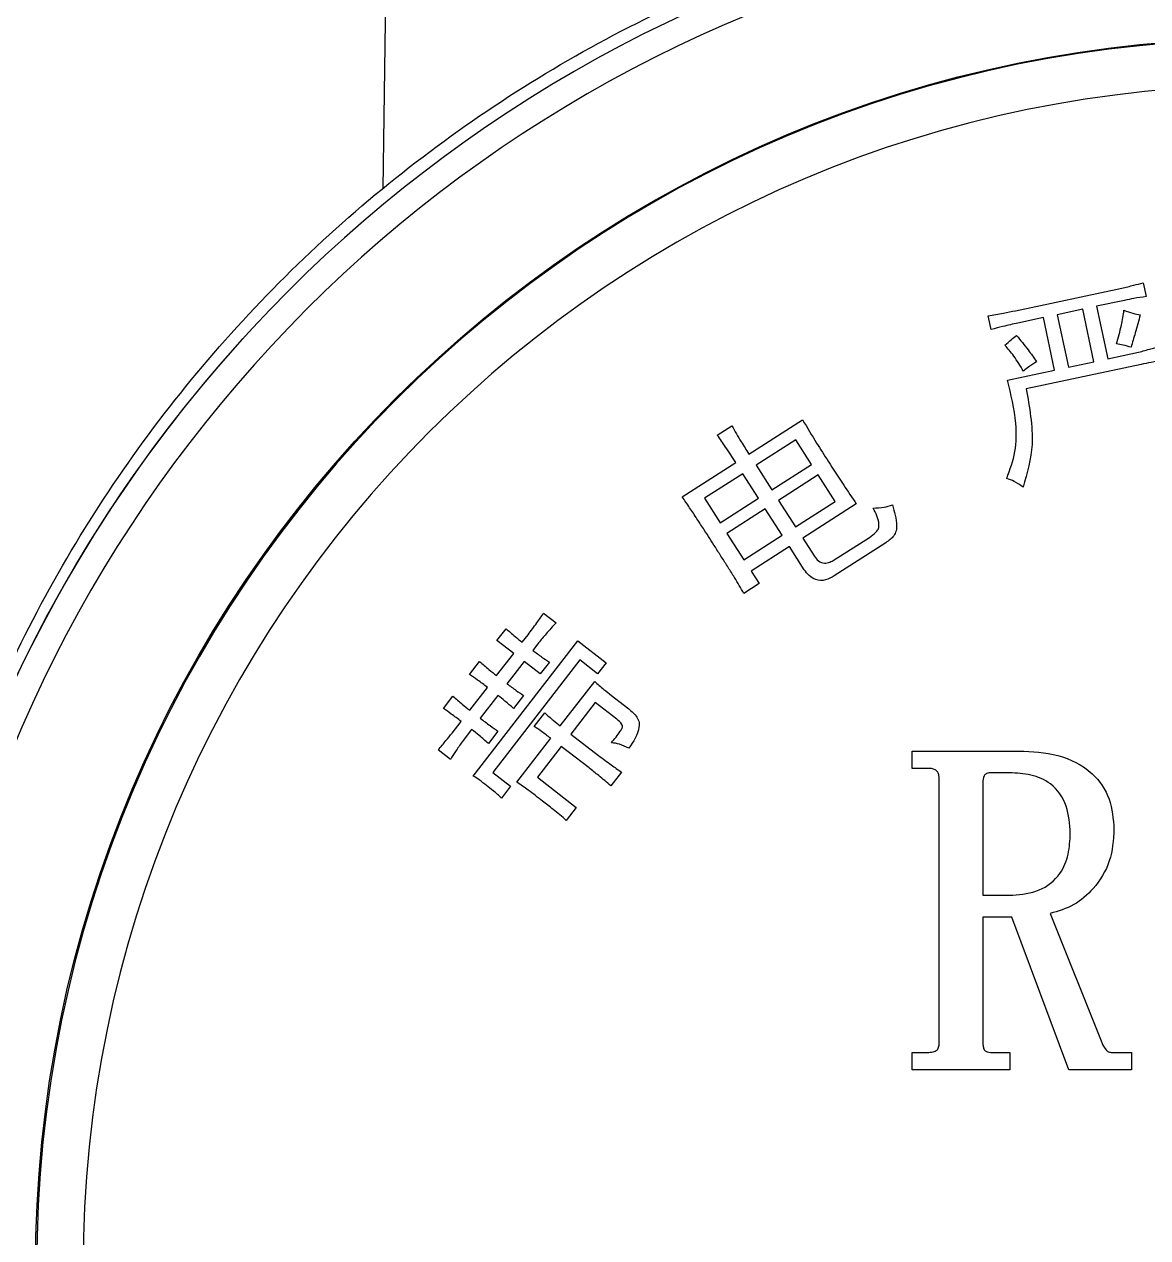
# Model space of a CAD drawing. Header units: millimetres. Extents: x 2104 to 4053, y 855 to 2233.
# Drawn here: x 3389.1 to 3454.1, y 2035.4 to 2105.7 of the extents above; entities that cross this region are included whole.
import ezdxf

# ---------------------------------------------------------------- set-up
doc = ezdxf.new("R2010")
doc.units = ezdxf.units.MM

msp = doc.modelspace()

# ---------------------------------------------------------------- linework, layer by layer
at = {"color": 7, "linetype": 'Continuous', "lineweight": 25}
for p, q in [((3410.183, 2120.935), (3409.828, 2096.188)), ((3446.454, 2089.116), (3452.613, 2090.427)), ((3453.854, 2090.735), (3454.024, 2089.932)), ((3452.766, 2089.713), (3451.16, 2089.371)), ((3450.356, 2089.199), (3448.882, 2088.886)), ((3448.882, 2088.886), (3449.528, 2085.851)), ((3451.001, 2086.164), (3450.356, 2089.199)), ((3451.16, 2089.371), (3451.805, 2086.336)), ((3445.053, 2088.025), (3444.882, 2088.828)), ((3448.079, 2088.716), (3446.607, 2088.402)), ((3448.724, 2085.681), (3448.079, 2088.716)), ((3401.723, 2087.5), (3401.705, 2087.48)), ((3400.834, 2086.506), (3400.839, 2086.512)), ((3449.528, 2085.851), (3451.001, 2086.164)), ((3451.805, 2086.336), (3453.59, 2086.715)), ((3446.002, 2085.103), (3448.724, 2085.681)), ((3453.741, 2086.001), (3447.09, 2084.588)), ((3431.028, 2080.818), (3434.132, 2082.802)), ((3429.198, 2081.912), (3430.04, 2082.45)), ((3433.745, 2081.636), (3431.446, 2080.166)), ((3434.651, 2080.218), (3433.745, 2081.636)), ((3427.16, 2078.344), (3430.262, 2080.328)), ((3431.446, 2080.166), (3432.352, 2078.748)), ((3432.352, 2078.748), (3434.651, 2080.218)), ((3430.68, 2079.676), (3428.458, 2078.254)), ((3431.586, 2078.258), (3430.68, 2079.676)), ((3435.043, 2079.605), (3432.745, 2078.135)), ((3436.024, 2078.072), (3435.043, 2079.605)), ((3428.458, 2078.254), (3429.364, 2076.836)), ((3429.364, 2076.836), (3431.586, 2078.258)), ((3431.978, 2077.645), (3429.757, 2076.223)), ((3432.958, 2076.112), (3431.978, 2077.645)), ((3432.745, 2078.135), (3433.725, 2076.602)), ((3433.725, 2076.602), (3436.024, 2078.072)), ((3437.246, 2077.934), (3434.142, 2075.95)), ((3429.757, 2076.223), (3430.737, 2074.691)), ((3430.737, 2074.691), (3432.958, 2076.112)), ((3434.142, 2075.95), (3434.803, 2074.916)), ((3438.956, 2075.683), (3435.966, 2073.771)), ((3435.973, 2074.694), (3438.003, 2075.991)), ((3433.376, 2075.46), (3431.155, 2074.039)), ((3434.233, 2074.12), (3433.376, 2075.46)), ((3431.155, 2074.039), (3431.619, 2073.311)), ((3431.619, 2073.311), (3430.739, 2072.749)), ((3419.142, 2071.594), (3419.858, 2071.042)), ((3416.44, 2070.025), (3416.966, 2070.703)), ((3415.061, 2062.173), (3421.117, 2070.009)), ((3417.407, 2069.277), (3416.44, 2070.025)), ((3417.906, 2069.92), (3418.237, 2070.35)), ((3421.117, 2070.009), (3422.763, 2068.736)), ((3416.412, 2067.988), (3417.407, 2069.277)), ((3418.845, 2069.88), (3418.514, 2069.45)), ((3414.855, 2068.047), (3415.437, 2068.798)), ((3421.229, 2068.896), (3416.194, 2062.382)), ((3418.015, 2068.807), (3417.02, 2067.518)), ((3418.946, 2068.088), (3418.015, 2068.807)), ((3419.472, 2068.766), (3418.946, 2068.088)), ((3422.266, 2068.093), (3421.229, 2068.896)), ((3422.763, 2068.736), (3422.266, 2068.093)), ((3414.862, 2065.984), (3415.886, 2067.308)), ((3420.105, 2065.075), (3422.098, 2067.652)), ((3413.335, 2066.078), (3413.887, 2066.794)), ((3416.494, 2066.838), (3415.47, 2065.514)), ((3417.978, 2066.835), (3417.397, 2066.084)), ((3422.125, 2066.43), (3420.713, 2064.605)), ((3423.378, 2065.462), (3422.125, 2066.43)), ((3423.071, 2066.841), (3424.002, 2066.122)), ((3418.594, 2065.043), (3419.204, 2065.831)), ((3413.838, 2064.659), (3414.364, 2065.339)), ((3414.972, 2064.869), (3414.419, 2064.153)), ((3416.499, 2064.775), (3415.947, 2064.059)), ((3417.589, 2061.819), (3419.551, 2064.359)), ((3420.713, 2064.605), (3422.325, 2063.358)), ((3413.744, 2063.131), (3413.028, 2063.684)), ((3420.159, 2063.889), (3418.778, 2062.1)), ((3421.771, 2062.643), (3420.159, 2063.889)), ((3440.472, 2063.622), (3446.666, 2063.622)), ((3440.472, 2062.61), (3440.472, 2063.622)), ((3416.194, 2062.382), (3417.232, 2061.578)), ((3423.642, 2062.4), (3423.032, 2061.612)), ((3441.353, 2062.61), (3440.472, 2062.61)), ((3446.109, 2062.357), (3444.986, 2062.357)), ((3417.232, 2061.578), (3416.706, 2060.9)), ((3418.778, 2062.1), (3421.033, 2060.357)), ((3442.045, 2046.766), (3442.045, 2062.009)), ((3444.575, 2061.78), (3444.575, 2055.273)), ((3421.033, 2060.357), (3420.452, 2059.606)), ((3444.575, 2055.273), (3446.314, 2055.273)), ((3446.251, 2054.008), (3444.575, 2054.008)), ((3444.575, 2054.008), (3444.575, 2046.747)), ((3449.56, 2045.154), (3446.251, 2054.008)), ((3448.472, 2054.21), (3451.453, 2046.743)), ((3440.472, 2045.154), (3440.472, 2046.166)), ((3440.472, 2046.166), (3441.353, 2046.166)), ((3445.01, 2046.166), (3446.144, 2046.166)), ((3446.144, 2046.166), (3446.144, 2045.154)), ((3452.042, 2046.166), (3453.176, 2046.166)), ((3453.176, 2046.166), (3453.176, 2045.154)), ((3446.144, 2045.154), (3440.472, 2045.154)), ((3453.176, 2045.154), (3449.56, 2045.154))]:
    msp.add_line(p, q, dxfattribs=at)
at = {"color": 7, "linetype": 'Continuous', "lineweight": 25, "flags": 128}
msp.add_lwpolyline([(3401.705, 2087.48), (3401.69, 2087.463), (3400.839, 2086.512)], dxfattribs=at)
at = {"color": 7, "linetype": 'Continuous', "lineweight": 25}
msp.add_circle((3460.92, 2033.689), 71.202, dxfattribs=at)
for centre, radius, start, end in [((3460.918, 2033.686), 80, 100.30599, 169.69399), ((3460.92, 2033.689), 78.5, 100.30599, 169.69399), ((3460.923, 2033.691), 71.137, 270.00008, 179.99995), ((3460.928, 2033.696), 68.457, 90.00009, 359.99993), ((3460.895, 2033.661), 80, 138.65643, 169.69399)]:
    msp.add_arc(centre, radius, start, end, dxfattribs=at)
msp.add_open_spline([(3381.807, 2048.401), (3382.358, 2051.036), (3383.459, 2056.307), (3386.109, 2063.952), (3389.46, 2071.305), (3393.549, 2078.279), (3398.317, 2084.808), (3403.719, 2090.822), (3409.699, 2096.261), (3416.197, 2101.07), (3423.145, 2105.203), (3430.477, 2108.6), (3438.105, 2111.299), (3443.369, 2112.433), (3446.001, 2113)], degree=3, dxfattribs=at)
for points, knots in [([(3452.613, 2090.427), (3452.846, 2090.479), (3453.262, 2090.572), (3453.673, 2090.685), (3453.854, 2090.735)], [0, 0, 0, 0, 0.5599983, 1, 1, 1, 1]), ([(3454.024, 2089.932), (3453.788, 2089.898), (3453.367, 2089.838), (3452.95, 2089.751), (3452.766, 2089.713)], [0, 0, 0, 0, 0.559976, 1, 1, 1, 1]), ([(3444.882, 2088.828), (3445.177, 2088.876), (3445.703, 2088.961), (3446.224, 2089.069), (3446.454, 2089.116)], [0, 0, 0, 0, 0.559989, 1, 1, 1, 1]), ([(3452.32, 2087.191), (3452.418, 2087.553), (3452.593, 2088.198), (3452.698, 2088.858), (3452.744, 2089.148)], [0, 0, 0, 0, 0.560024, 1, 1, 1, 1]), ([(3452.744, 2089.148), (3452.915, 2089.08), (3453.221, 2088.959), (3453.545, 2088.906), (3453.688, 2088.882)], [0, 0, 0, 0, 0.560084, 1, 1, 1, 1]), ([(3453.688, 2088.882), (3453.59, 2088.53), (3453.415, 2087.9), (3453.236, 2087.272), (3453.157, 2086.996)], [0, 0, 0, 0, 0.559985, 1, 1, 1, 1]), ([(3446.607, 2088.402), (3446.316, 2088.337), (3445.795, 2088.221), (3445.279, 2088.085), (3445.053, 2088.025)], [0, 0, 0, 0, 0.559993, 1, 1, 1, 1]), ([(3445.853, 2087.122), (3445.976, 2087.23), (3446.196, 2087.422), (3446.424, 2087.604), (3446.525, 2087.685)], [0, 0, 0, 0, 0.559968, 1, 1, 1, 1]), ([(3446.525, 2087.685), (3446.753, 2087.408), (3447.16, 2086.914), (3447.527, 2086.39), (3447.688, 2086.159)], [0, 0, 0, 0, 0.560049, 1, 1, 1, 1]), ([(3446.917, 2085.622), (3446.74, 2085.917), (3446.423, 2086.444), (3446.027, 2086.915), (3445.853, 2087.122)], [0, 0, 0, 0, 0.559895, 1, 1, 1, 1]), ([(3453.157, 2086.996), (3453.004, 2087.045), (3452.729, 2087.131), (3452.445, 2087.173), (3452.32, 2087.191)], [0, 0, 0, 0, 0.559787, 1, 1, 1, 1]), ([(3453.59, 2086.715), (3453.829, 2086.779), (3454.255, 2086.894), (3454.677, 2087.022), (3454.863, 2087.078)], [0, 0, 0, 0, 0.560014, 1, 1, 1, 1]), ([(3447.688, 2086.159), (3447.538, 2086.067), (3447.27, 2085.904), (3447.025, 2085.708), (3446.917, 2085.622)], [0, 0, 0, 0, 0.560212, 1, 1, 1, 1]), ([(3455.043, 2086.23), (3454.799, 2086.195), (3454.362, 2086.132), (3453.931, 2086.041), (3453.741, 2086.001)], [0, 0, 0, 0, 0.559909, 1, 1, 1, 1]), ([(3445.954, 2079.4), (3446.143, 2079.913), (3446.521, 2080.938), (3446.53, 2082.911), (3446.203, 2084.271), (3446.002, 2085.103)], [0, 0, 0, 0, 0.279999, 0.559617, 1, 1, 1, 1]), ([(3447.09, 2084.588), (3447.182, 2084.057), (3447.365, 2082.997), (3447.522, 2081.062), (3447.135, 2079.721), (3446.898, 2078.902)], [0, 0, 0, 0, 0.280556, 0.560904, 1, 1, 1, 1]), ([(3434.132, 2082.802), (3434.402, 2082.349), (3434.884, 2081.542), (3435.391, 2080.75), (3435.614, 2080.402)], [0, 0, 0, 0, 0.559978, 1, 1, 1, 1]), ([(3430.262, 2080.328), (3430.07, 2080.628), (3429.726, 2081.164), (3429.359, 2081.684), (3429.198, 2081.912)], [0, 0, 0, 0, 0.560016, 1, 1, 1, 1]), ([(3430.04, 2082.45), (3430.217, 2082.141), (3430.535, 2081.589), (3430.877, 2081.053), (3431.028, 2080.818)], [0, 0, 0, 0, 0.559963, 1, 1, 1, 1]), ([(3435.614, 2080.402), (3435.912, 2079.937), (3436.444, 2079.106), (3437.001, 2078.292), (3437.246, 2077.934)], [0, 0, 0, 0, 0.560011, 1, 1, 1, 1]), ([(3446.898, 2078.902), (3446.734, 2079.019), (3446.442, 2079.229), (3446.103, 2079.348), (3445.954, 2079.4)], [0, 0, 0, 0, 0.560728, 1, 1, 1, 1]), ([(3429.085, 2075.416), (3428.871, 2075.751), (3428.518, 2076.302), (3428.021, 2077.065), (3427.599, 2077.71), (3427.306, 2078.132), (3427.16, 2078.344)], [0, 0, 0, 0, 0.340004, 0.560006, 0.780008, 1, 1, 1, 1]), ([(3438.003, 2075.991), (3438.138, 2076.086), (3438.342, 2076.228), (3438.555, 2076.498), (3438.574, 2077.016), (3438.374, 2077.389), (3438.213, 2077.688)], [0, 0, 0, 0, 0.250378, 0.375384, 0.499124, 1, 1, 1, 1]), ([(3438.213, 2077.688), (3438.428, 2077.694), (3438.813, 2077.703), (3439.179, 2077.82), (3439.34, 2077.872)], [0, 0, 0, 0, 0.55983, 1, 1, 1, 1]), ([(3439.34, 2077.872), (3439.452, 2077.476), (3439.592, 2076.98), (3439.571, 2076.358), (3439.376, 2075.984), (3439.124, 2075.803), (3438.956, 2075.683)], [0, 0, 0, 0, 0.500786, 0.625786, 0.750524, 1, 1, 1, 1]), ([(3430.739, 2072.749), (3430.559, 2073.055), (3430.262, 2073.561), (3429.827, 2074.251), (3429.456, 2074.834), (3429.209, 2075.222), (3429.085, 2075.416)], [0, 0, 0, 0, 0.339955, 0.559969, 0.779985, 1, 1, 1, 1]), ([(3434.803, 2074.916), (3434.878, 2074.812), (3435.029, 2074.604), (3435.385, 2074.476), (3435.714, 2074.542), (3435.887, 2074.643), (3435.973, 2074.694)], [0, 0, 0, 0, 0.280433, 0.558464, 0.778886, 1, 1, 1, 1]), ([(3435.966, 2073.771), (3435.803, 2073.671), (3435.479, 2073.472), (3434.917, 2073.487), (3434.504, 2073.764), (3434.324, 2074.001), (3434.233, 2074.12)], [0, 0, 0, 0, 0.280758, 0.558556, 0.778818, 1, 1, 1, 1]), ([(3418.237, 2070.35), (3418.409, 2070.58), (3418.715, 2070.992), (3419.011, 2071.41), (3419.142, 2071.594)], [0, 0, 0, 0, 0.559993, 1, 1, 1, 1]), ([(3416.966, 2070.703), (3417.137, 2070.552), (3417.443, 2070.283), (3417.764, 2070.031), (3417.906, 2069.92)], [0, 0, 0, 0, 0.559975, 1, 1, 1, 1]), ([(3419.858, 2071.042), (3419.663, 2070.83), (3419.316, 2070.451), (3418.989, 2070.054), (3418.845, 2069.88)], [0, 0, 0, 0, 0.560036, 1, 1, 1, 1]), ([(3418.514, 2069.45), (3418.689, 2069.318), (3419.002, 2069.081), (3419.328, 2068.862), (3419.472, 2068.766)], [0, 0, 0, 0, 0.56, 1, 1, 1, 1]), ([(3415.437, 2068.798), (3415.615, 2068.643), (3415.933, 2068.365), (3416.266, 2068.103), (3416.412, 2067.988)], [0, 0, 0, 0, 0.560005, 1, 1, 1, 1]), ([(3415.886, 2067.308), (3415.697, 2067.451), (3415.36, 2067.706), (3415.01, 2067.943), (3414.855, 2068.047)], [0, 0, 0, 0, 0.559985, 1, 1, 1, 1]), ([(3417.02, 2067.518), (3417.196, 2067.387), (3417.51, 2067.151), (3417.835, 2066.932), (3417.978, 2066.835)], [0, 0, 0, 0, 0.5599826, 1, 1, 1, 1]), ([(3422.098, 2067.652), (3422.275, 2067.496), (3422.593, 2067.217), (3422.925, 2066.956), (3423.071, 2066.841)], [0, 0, 0, 0, 0.559981, 1, 1, 1, 1]), ([(3413.887, 2066.794), (3414.065, 2066.639), (3414.384, 2066.361), (3414.716, 2066.099), (3414.862, 2065.984)], [0, 0, 0, 0, 0.5600053, 1, 1, 1, 1]), ([(3417.397, 2066.084), (3417.232, 2066.229), (3416.939, 2066.489), (3416.63, 2066.732), (3416.494, 2066.838)], [0, 0, 0, 0, 0.559993, 1, 1, 1, 1]), ([(3414.364, 2065.339), (3414.175, 2065.483), (3413.839, 2065.739), (3413.489, 2065.975), (3413.335, 2066.078)], [0, 0, 0, 0, 0.560019, 1, 1, 1, 1]), ([(3419.204, 2065.831), (3419.368, 2065.685), (3419.661, 2065.424), (3419.97, 2065.181), (3420.105, 2065.075)], [0, 0, 0, 0, 0.559976, 1, 1, 1, 1]), ([(3424.002, 2066.122), (3424.177, 2065.976), (3424.439, 2065.757), (3424.681, 2065.355), (3424.662, 2064.65), (3424.337, 2064.166), (3424.077, 2063.778)], [0, 0, 0, 0, 0.250443, 0.375539, 0.499787, 1, 1, 1, 1]), ([(3415.47, 2065.514), (3415.659, 2065.372), (3415.996, 2065.117), (3416.345, 2064.879), (3416.499, 2064.775)], [0, 0, 0, 0, 0.559983, 1, 1, 1, 1]), ([(3419.551, 2064.359), (3419.376, 2064.491), (3419.063, 2064.728), (3418.738, 2064.946), (3418.594, 2065.043)], [0, 0, 0, 0, 0.55998, 1, 1, 1, 1]), ([(3423.068, 2064.101), (3423.249, 2064.319), (3423.475, 2064.59), (3423.675, 2064.919), (3423.717, 2065.06), (3423.622, 2065.259), (3423.486, 2065.372), (3423.378, 2065.462)], [0, 0, 0, 0, 0.500942, 0.626088, 0.68839, 0.750852, 1, 1, 1, 1]), ([(3413.028, 2063.684), (3413.182, 2063.863), (3413.457, 2064.184), (3413.722, 2064.514), (3413.838, 2064.659)], [0, 0, 0, 0, 0.560009, 1, 1, 1, 1]), ([(3415.947, 2064.059), (3415.769, 2064.215), (3415.451, 2064.494), (3415.118, 2064.755), (3414.972, 2064.869)], [0, 0, 0, 0, 0.559979, 1, 1, 1, 1]), ([(3414.419, 2064.153), (3414.289, 2063.965), (3414.057, 2063.629), (3413.84, 2063.283), (3413.744, 2063.131)], [0, 0, 0, 0, 0.5599466, 1, 1, 1, 1]), ([(3424.077, 2063.778), (3423.898, 2063.869), (3423.578, 2064.031), (3423.224, 2064.08), (3423.068, 2064.101)], [0, 0, 0, 0, 0.56002, 1, 1, 1, 1]), ([(3446.666, 2063.622), (3447.423, 2063.584), (3448.931, 2063.51), (3450.888, 2062.548), (3452.034, 2060.881), (3452.121, 2059.689), (3452.164, 2059.092)], [0, 0, 0, 0, 0.281039, 0.560276, 0.779633, 1, 1, 1, 1]), ([(3422.325, 2063.358), (3422.568, 2063.176), (3423.002, 2062.849), (3423.446, 2062.537), (3423.642, 2062.4)], [0, 0, 0, 0, 0.559994, 1, 1, 1, 1]), ([(3415.839, 2061.627), (3415.698, 2061.735), (3415.445, 2061.927), (3415.178, 2062.098), (3415.061, 2062.173)], [0, 0, 0, 0, 0.559966, 1, 1, 1, 1]), ([(3423.032, 2061.612), (3422.8, 2061.809), (3422.386, 2062.16), (3421.959, 2062.495), (3421.771, 2062.643)], [0, 0, 0, 0, 0.560001, 1, 1, 1, 1]), ([(3442.045, 2062.009), (3442.043, 2062.075), (3442.038, 2062.209), (3441.976, 2062.405), (3441.752, 2062.614), (3441.518, 2062.611), (3441.353, 2062.61)], [0, 0, 0, 0, 0.185924, 0.376141, 0.561387, 1, 1, 1, 1]), ([(3444.986, 2062.357), (3444.918, 2062.349), (3444.815, 2062.337), (3444.701, 2062.26), (3444.573, 2062.098), (3444.574, 2061.921), (3444.575, 2061.78)], [0, 0, 0, 0, 0.2502, 0.376077, 0.501356, 1, 1, 1, 1]), ([(3449.635, 2058.866), (3449.601, 2059.399), (3449.533, 2060.46), (3448.654, 2061.762), (3447.359, 2062.302), (3446.526, 2062.338), (3446.109, 2062.357)], [0, 0, 0, 0, 0.2805488, 0.5587988, 0.7789009, 1, 1, 1, 1]), ([(3416.706, 2060.9), (3416.548, 2061.04), (3416.266, 2061.29), (3415.969, 2061.524), (3415.839, 2061.627)], [0, 0, 0, 0, 0.56, 1, 1, 1, 1]), ([(3419.083, 2060.721), (3418.808, 2060.932), (3418.318, 2061.309), (3417.812, 2061.663), (3417.589, 2061.819)], [0, 0, 0, 0, 0.560011, 1, 1, 1, 1]), ([(3420.452, 2059.606), (3420.201, 2059.82), (3419.753, 2060.202), (3419.288, 2060.562), (3419.083, 2060.721)], [0, 0, 0, 0, 0.559974, 1, 1, 1, 1]), ([(3446.314, 2055.273), (3446.834, 2055.325), (3447.871, 2055.43), (3449.079, 2056.375), (3449.577, 2057.644), (3449.616, 2058.458), (3449.635, 2058.866)], [0, 0, 0, 0, 0.279886, 0.558711, 0.778898, 1, 1, 1, 1]), ([(3452.164, 2059.092), (3452.125, 2058.465), (3452.047, 2057.214), (3451.099, 2055.709), (3449.884, 2054.634), (3448.942, 2054.351), (3448.472, 2054.21)], [0, 0, 0, 0, 0.280363, 0.559605, 0.780272, 1, 1, 1, 1]), ([(3441.353, 2046.166), (3441.466, 2046.17), (3441.624, 2046.176), (3441.82, 2046.23), (3441.961, 2046.329), (3442.039, 2046.53), (3442.043, 2046.687), (3442.045, 2046.766)], [0, 0, 0, 0, 0.31383, 0.437347, 0.560331, 0.779392, 1, 1, 1, 1]), ([(3444.575, 2046.747), (3444.577, 2046.669), (3444.581, 2046.515), (3444.641, 2046.292), (3444.827, 2046.185), (3444.949, 2046.172), (3445.01, 2046.166)], [0, 0, 0, 0, 0.28095, 0.559391, 0.778873, 1, 1, 1, 1]), ([(3451.453, 2046.743), (3451.523, 2046.595), (3451.621, 2046.389), (3451.848, 2046.189), (3451.977, 2046.173), (3452.042, 2046.166)], [0, 0, 0, 0, 0.560987, 0.779492, 1, 1, 1, 1])]:
    msp.add_open_spline(points, degree=3, knots=knots, dxfattribs=at)

doc.saveas('drawing.dxf')
